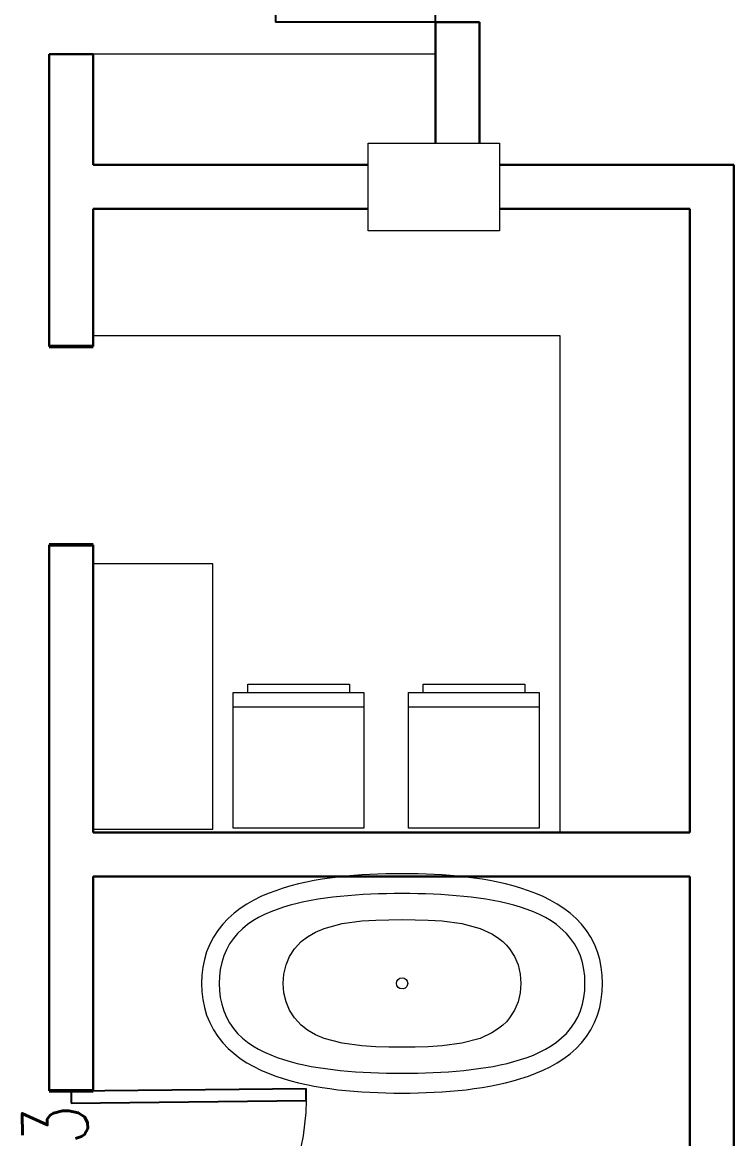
# Model space of a CAD drawing. Header units: inches. Extents: x 675 to 51927, y 19035 to 68555.
# Drawn here: x 14735 to 17981, y 40645 to 45736 of the extents above; entities that cross this region are included whole.
import ezdxf

# ---------------------------------------------------------------- set-up
doc = ezdxf.new("R2010")
doc.units = ezdxf.units.IN
doc.header["$LTSCALE"] = 0.5
doc.header["$MEASUREMENT"] = 0
for name, color, linetype, lineweight in [('00I-FURN', 30, 'Continuous', 9), ('Column', 192, 'Continuous', 13), ('Wall', 113, 'Continuous', 50)]:
    doc.layers.add(name, color=color, linetype=linetype, lineweight=lineweight)
for name, color, linetype in [('Door Double', 220, 'Continuous'), ('DOOR Single', 242, 'Continuous'), ('DOOR_FIRE_TEXT', 7, 'Continuous'), ('WINDOW_TEXT', 7, 'Continuous')]:
    doc.layers.add(name, color=color, linetype=linetype)
doc.styles.add('_TCH_WINDOW', font='SIMPLEX', dxfattribs={"height": 3.5, "bigfont": 'GBCBIG'})

# ---------------------------------------------------------------- blocks, each defined once
blk = doc.blocks.new('$DorLib2D$00000001')
for p, q in [((0.45, 0.975), (0.5, 0.975)), ((0.45, 0), (0.45, 0.975)), ((0.5, 0), (0.5, 0.975)), ((0.5, 0), (0.45, 0))]:
    blk.add_line(p, q)
at = {"lineweight": 13}
blk.add_arc((0.475, 0), 0.975, 91.4693, 180, dxfattribs=at)
blk = doc.blocks.new('$DorLib2D$00000002')
for p, q in [((-0.5, 0), (-0.5, 0.4875)), ((-0.475, 0.4875), (-0.5, 0.4875)), ((-0.475, 0), (-0.475, 0.4875)), ((0.475, 0), (0.475, 0.4875)), ((0.475, 0.4875), (0.5, 0.4875)), ((0.5, 0), (0.5, 0.4875)), ((-0.5, 0), (-0.475, 0)), ((0.5, 0), (0.475, 0))]:
    blk.add_line(p, q)
at = {"lineweight": 13}
for centre, start, end in [((-0.4875, 0), 0, 88.5307), ((0.4875, 0), 91.4693, 180)]:
    blk.add_arc(centre, 0.4875, start, end, dxfattribs=at)

msp = doc.modelspace()

# ---------------------------------------------------------------- linework, layer by layer
at = {"layer": '00I-FURN'}
for p, q in [((16621.4, 45590.4), (15058, 45590.4)), ((15605.4, 43266.9), (15058, 43266.9)), ((15058, 43266.9), (15058, 42056.3)), ((15605.4, 42056.3), (15605.4, 43266.9)), ((15764.2, 42680), (15764.2, 42717.2)), ((16564.2, 42680), (16564.2, 42717.2)), ((15764.2, 42680), (16228.2, 42680)), ((16564.2, 42680), (17028.2, 42680)), ((15058, 42056.3), (15605.4, 42056.3)), ((16248.1, 41845), (16211.6, 41841.7)), ((16284.6, 41847.6), (16248.1, 41845)), ((16321.2, 41849.7), (16284.6, 41847.6)), ((16357.9, 41851.3), (16321.2, 41849.7)), ((16394.6, 41852.4), (16357.9, 41851.3)), ((16431.3, 41853.1), (16394.6, 41852.4)), ((16468.1, 41853.3), (16431.3, 41853.1)), ((16504.8, 41853.1), (16468.1, 41853.3)), ((16541.6, 41852.5), (16504.8, 41853.1)), ((16578.3, 41851.4), (16541.6, 41852.5)), ((16614.9, 41849.8), (16578.3, 41851.4)), ((16651.5, 41847.7), (16614.9, 41849.8)), ((16688.1, 41845), (16651.5, 41847.7)), ((16724.5, 41841.7), (16688.1, 41845)), ((15960.9, 41797.9), (15926.1, 41787.6)), ((15996, 41807), (15960.9, 41797.9)), ((16031.4, 41815), (15996, 41807)), ((16067.1, 41822), (16031.4, 41815)), ((16103, 41828.1), (16067.1, 41822)), ((16139.1, 41833.3), (16103, 41828.1)), ((16175.3, 41837.8), (16139.1, 41833.3)), ((16211.6, 41841.7), (16175.3, 41837.8)), ((16760.9, 41837.8), (16724.5, 41841.7)), ((16797.2, 41833.3), (16760.9, 41837.8)), ((16833.3, 41828), (16797.2, 41833.3)), ((16869.2, 41821.9), (16833.3, 41828)), ((16904.9, 41814.8), (16869.2, 41821.9)), ((16940.3, 41806.8), (16904.9, 41814.8)), ((16975.4, 41797.7), (16940.3, 41806.8)), ((17010.2, 41787.5), (16975.4, 41797.7)), ((15824.1, 41748.8), (15791.6, 41732.8)), ((15857.6, 41763.2), (15824.1, 41748.8)), ((15891.6, 41776.1), (15857.6, 41763.2)), ((15926.1, 41787.6), (15891.6, 41776.1)), ((16118.7, 41742), (16085.5, 41737.1)), ((16152.3, 41746.3), (16118.7, 41742)), ((16186.4, 41750), (16152.3, 41746.3)), ((16220.8, 41753.2), (16186.3, 41750)), ((16255.5, 41755.9), (16220.8, 41753.2)), ((16290.5, 41758.1), (16255.5, 41755.9)), ((16325.7, 41759.8), (16290.5, 41758.1)), ((16361.2, 41761.1), (16325.7, 41759.8)), ((16396.7, 41762), (16361.2, 41761.1)), ((16432.4, 41762.5), (16396.7, 41762)), ((16468.1, 41762.7), (16432.4, 41762.5)), ((16503.8, 41762.5), (16468.1, 41762.7)), ((16539.5, 41762), (16503.8, 41762.5)), ((16575, 41761.1), (16539.5, 41762)), ((16610.5, 41759.8), (16575, 41761.1)), ((16645.7, 41758.1), (16610.5, 41759.8)), ((16680.7, 41755.9), (16645.7, 41758.1)), ((16715.4, 41753.2), (16680.7, 41755.9)), ((16749.8, 41750), (16715.4, 41753.2)), ((16783.8, 41746.3), (16749.8, 41750)), ((16817.4, 41742), (16783.8, 41746.3)), ((16850.6, 41737.1), (16817.4, 41742)), ((17044.5, 41776), (17010.2, 41787.5)), ((17078.3, 41763.2), (17044.5, 41776)), ((17111.5, 41748.9), (17078.3, 41763.2)), ((17144, 41733), (17111.5, 41748.9)), ((15729.9, 41695.4), (15701.3, 41673.7)), ((15760.1, 41715), (15729.9, 41695.4)), ((15791.6, 41732.8), (15760.1, 41715)), ((15927.4, 41700.8), (15897.7, 41690.8)), ((15957.9, 41709.8), (15927.4, 41700.8)), ((15988.9, 41717.9), (15957.9, 41709.8)), ((16020.6, 41725.1), (15988.9, 41717.9)), ((16052.8, 41731.5), (16020.6, 41725.1)), ((16085.5, 41737.1), (16052.8, 41731.5)), ((16883.3, 41731.5), (16850.6, 41737.1)), ((16915.5, 41725.1), (16883.3, 41731.5)), ((16947.1, 41717.9), (16915.5, 41725.1)), ((16978.2, 41709.8), (16947.1, 41717.9)), ((17008.8, 41700.9), (16978.2, 41709.8)), ((17038.7, 41690.9), (17008.8, 41700.9)), ((17067.8, 41679.8), (17038.7, 41690.9)), ((17175.5, 41715.3), (17144, 41733)), ((17205.8, 41695.6), (17175.5, 41715.3)), ((17234.8, 41673.8), (17205.8, 41695.6)), ((15674.5, 41649.8), (15649.7, 41623.7)), ((15701.3, 41673.7), (15674.5, 41649.8)), ((15813.5, 41653.6), (15787.4, 41638.2)), ((15840.6, 41667.3), (15813.5, 41653.6)), ((15868.7, 41679.7), (15840.6, 41667.3)), ((15897.7, 41690.8), (15868.7, 41679.7)), ((16285.2, 41638), (16348.6, 41642.1)), ((16348.6, 41642.1), (16408.3, 41643.8)), ((16408.3, 41643.8), (16468.1, 41644.2)), ((16468.1, 41644.2), (16527.9, 41643.8)), ((16527.9, 41643.8), (16587.6, 41642)), ((16587.6, 41642), (16650.9, 41638)), ((17096, 41667.4), (17067.8, 41679.8)), ((17123.2, 41653.6), (17096, 41667.4)), ((17149.1, 41638.3), (17123.2, 41653.6)), ((17261.9, 41649.8), (17234.8, 41673.8)), ((17286.8, 41623.6), (17261.9, 41649.8)), ((15627.2, 41595.1), (15607.3, 41564.5)), ((15649.7, 41623.7), (15627.2, 41595.1)), ((15739.4, 41602.4), (15717.9, 41581.5)), ((15762.6, 41621.2), (15739.4, 41602.4)), ((15787.4, 41638.2), (15762.6, 41621.2)), ((16073.6, 41587.4), (16112.4, 41604)), ((16112.4, 41604), (16195.2, 41626.2)), ((16195.2, 41626.2), (16285.2, 41638)), ((16650.9, 41638), (16741.1, 41626.3)), ((16741.1, 41626.3), (16823.8, 41604)), ((16823.8, 41604), (16878.5, 41578.7)), ((17173.6, 41621.2), (17149.1, 41638.3)), ((17218, 41581.5), (17173.6, 41621.2)), ((17309.3, 41595), (17286.8, 41623.6)), ((17329.1, 41564.4), (17309.3, 41595)), ((15607.3, 41564.5), (15590.3, 41532)), ((15698.4, 41558.5), (15681.1, 41533.6)), ((15717.9, 41581.5), (15698.4, 41558.5)), ((15992.2, 41527.7), (16008.5, 41543.8)), ((16008.5, 41543.8), (16037.1, 41566.2)), ((16037.1, 41566.2), (16073.6, 41587.4)), ((16878.5, 41578.7), (16903.9, 41562.5)), ((16903.9, 41562.5), (16927.6, 41543.7)), ((16927.6, 41543.7), (16944, 41527.8)), ((17237.5, 41558.5), (17218, 41581.5)), ((17254.8, 41533.5), (17237.5, 41558.5)), ((17346, 41532), (17329.1, 41564.4)), ((15576.5, 41498), (15566.2, 41462.9)), ((15590.3, 41532), (15576.5, 41498)), ((15666.3, 41506.8), (15654.2, 41478.4)), ((15681.1, 41533.6), (15666.3, 41506.8)), ((15955.1, 41475.3), (15977.4, 41510.2)), ((15977.4, 41510.2), (15992.2, 41527.7)), ((16944, 41527.8), (16958.8, 41510.3)), ((16958.8, 41510.3), (16981.1, 41475.4)), ((17269.7, 41506.8), (17254.8, 41533.5)), ((17281.9, 41478.4), (17269.7, 41506.8)), ((17359.6, 41498), (17346, 41532)), ((17369.9, 41462.8), (17359.6, 41498)), ((15566.2, 41462.9), (15559.1, 41426.8)), ((15645, 41448.4), (15638.5, 41417.3)), ((15654.2, 41478.4), (15645, 41448.4)), ((15928.9, 41395.8), (15938.9, 41437.3)), ((15938.9, 41437.3), (15955.1, 41475.3)), ((16981.1, 41475.4), (16997.3, 41437.3)), ((16997.3, 41437.3), (17007.3, 41395.8)), ((17291.2, 41448.5), (17281.9, 41478.4)), ((17297.7, 41417.4), (17291.2, 41448.5)), ((17377, 41426.7), (17369.9, 41462.8)), ((15555, 41390.2), (15553.7, 41353.3)), ((15559.1, 41426.8), (15555, 41390.2)), ((15634.8, 41385.5), (15633.5, 41353.3)), ((15638.5, 41417.3), (15634.8, 41385.5)), ((15925.6, 41353.3), (15928.9, 41395.8)), ((17007.3, 41395.8), (17010.6, 41353.3)), ((17301.4, 41385.6), (17297.7, 41417.4)), ((17302.6, 41353.3), (17301.4, 41385.6)), ((17381.1, 41390.1), (17377, 41426.7)), ((17382.5, 41353.3), (17381.1, 41390.1)), ((15553.7, 41353.3), (15555, 41316.4)), ((15633.5, 41353.3), (15634.8, 41321.1)), ((15928.9, 41310.8), (15925.6, 41353.3)), ((16442.1, 41353.3), (16444.1, 41363.2)), ((16444.1, 41343.3), (16442.1, 41353.3)), ((16444, 41363.2), (16449.7, 41371.7)), ((16449.7, 41334.9), (16444.1, 41343.3)), ((16449.7, 41371.7), (16458.1, 41377.3)), ((16458.1, 41329.3), (16449.7, 41334.9)), ((16458.1, 41377.3), (16468.1, 41379.3)), ((16468.1, 41379.3), (16478, 41377.3)), ((16478, 41377.3), (16486.5, 41371.7)), ((16489.7, 41338.8), (16482.5, 41331.7)), ((16486.5, 41371.7), (16492.1, 41363.2)), ((16494.1, 41353.3), (16489.7, 41338.8)), ((16492.1, 41363.2), (16494.1, 41353.3)), ((17010.6, 41353.3), (17007.3, 41310.8)), ((17301.4, 41321), (17302.6, 41353.3)), ((17381.1, 41316.5), (17382.5, 41353.3)), ((15555, 41316.4), (15559.1, 41279.7)), ((15634.8, 41321.1), (15638.5, 41289.2)), ((15638.5, 41289.2), (15645, 41258.1)), ((15938.9, 41269.3), (15928.9, 41310.8)), ((16473.2, 41327.8), (16458.1, 41329.3)), ((16482.5, 41331.7), (16473.2, 41327.8)), ((17007.3, 41310.8), (16997.3, 41269.3)), ((17291.2, 41258.1), (17297.7, 41289.1)), ((17297.7, 41289.1), (17301.4, 41321)), ((17377, 41279.9), (17381.1, 41316.5)), ((15559.1, 41279.7), (15566.2, 41243.7)), ((15566.2, 41243.7), (15576.5, 41208.6)), ((15645, 41258.1), (15654.2, 41228.2)), ((15955.1, 41231.2), (15938.9, 41269.3)), ((16997.3, 41269.3), (16981.1, 41231.1)), ((17281.9, 41228.2), (17291.2, 41258.1)), ((17359.6, 41208.6), (17369.9, 41243.8)), ((17369.9, 41243.8), (17377, 41279.9)), ((15576.5, 41208.6), (15590.3, 41174.6)), ((15654.2, 41228.2), (15666.3, 41199.7)), ((15666.3, 41199.7), (15681.1, 41173)), ((15977.4, 41196.4), (15955.1, 41231.2)), ((15992.2, 41178.9), (15977.4, 41196.4)), ((16958.8, 41196.2), (16944, 41178.8)), ((16981.1, 41231.1), (16958.8, 41196.2)), ((17254.8, 41173), (17269.7, 41199.8)), ((17269.7, 41199.8), (17281.9, 41228.2)), ((17346, 41174.6), (17359.6, 41208.6)), ((15590.3, 41174.6), (15607.3, 41142.1)), ((15607.3, 41142.1), (15627.2, 41111.4)), ((15681.1, 41173), (15698.4, 41148)), ((15698.4, 41148), (15717.9, 41125.1)), ((16008.5, 41162.8), (15992.2, 41178.9)), ((16037.1, 41140.3), (16008.5, 41162.8)), ((16073.6, 41119.1), (16037.1, 41140.3)), ((16903.9, 41144.1), (16878.5, 41127.9)), ((16927.6, 41162.8), (16903.9, 41144.1)), ((16944, 41178.8), (16927.6, 41162.8)), ((17218, 41125.1), (17237.5, 41148.1)), ((17237.5, 41148.1), (17254.8, 41173)), ((17309.3, 41111.5), (17329.1, 41142.2)), ((17329.1, 41142.2), (17346, 41174.6)), ((15627.2, 41111.4), (15649.7, 41082.9)), ((15649.7, 41082.9), (15674.5, 41056.7)), ((15717.9, 41125.1), (15739.4, 41104.2)), ((15739.4, 41104.2), (15762.6, 41085.3)), ((15762.6, 41085.3), (15787.4, 41068.3)), ((16112.4, 41102.6), (16073.6, 41119.1)), ((16195.2, 41080.4), (16112.4, 41102.6)), ((16285.2, 41068.6), (16195.2, 41080.4)), ((16741.1, 41080.3), (16650.9, 41068.6)), ((16823.8, 41102.5), (16741.1, 41080.3)), ((16878.5, 41127.9), (16823.8, 41102.5)), ((17149.1, 41068.3), (17173.6, 41085.3)), ((17173.6, 41085.3), (17218, 41125.1)), ((17261.9, 41056.8), (17286.8, 41083)), ((17286.8, 41083), (17309.3, 41111.5)), ((15674.5, 41056.7), (15701.3, 41032.9)), ((15701.3, 41032.9), (15729.9, 41011.2)), ((15787.4, 41068.3), (15813.5, 41053)), ((15813.5, 41053), (15840.6, 41039.2)), ((15840.6, 41039.2), (15868.7, 41026.9)), ((16348.6, 41064.5), (16285.2, 41068.6)), ((16408.3, 41062.8), (16348.6, 41064.5)), ((16468.1, 41062.3), (16408.3, 41062.8)), ((16527.9, 41062.8), (16468.1, 41062.3)), ((16587.6, 41064.6), (16527.9, 41062.8)), ((16650.9, 41068.6), (16587.6, 41064.6)), ((17067.8, 41026.8), (17096, 41039.2)), ((17096, 41039.2), (17123.2, 41053)), ((17123.2, 41053), (17149.1, 41068.3)), ((17205.8, 41011), (17234.8, 41032.8)), ((17234.8, 41032.8), (17261.9, 41056.8)), ((15729.9, 41011.2), (15760.1, 40991.5)), ((15760.1, 40991.5), (15791.6, 40973.8)), ((15868.7, 41026.9), (15897.7, 41015.7)), ((15897.7, 41015.7), (15927.4, 41005.8)), ((15927.4, 41005.8), (15957.9, 40996.8)), ((15957.9, 40996.8), (15988.9, 40988.7)), ((15988.9, 40988.7), (16020.6, 40981.5)), ((16020.6, 40981.5), (16052.8, 40975.1)), ((16883.3, 40975.1), (16915.5, 40981.5)), ((16915.5, 40981.5), (16947.1, 40988.7)), ((16947.1, 40988.7), (16978.2, 40996.7)), ((16978.2, 40996.7), (17008.8, 41005.7)), ((17008.8, 41005.7), (17038.7, 41015.7)), ((17038.7, 41015.7), (17067.8, 41026.8)), ((17144, 40973.6), (17175.5, 40991.3)), ((17175.5, 40991.3), (17205.8, 41011)), ((15791.6, 40973.8), (15824.1, 40957.8)), ((15824.1, 40957.8), (15857.6, 40943.4)), ((15857.6, 40943.4), (15891.6, 40930.5)), ((15891.6, 40930.5), (15926.1, 40919)), ((16052.8, 40975.1), (16085.5, 40969.5)), ((16085.5, 40969.5), (16118.7, 40964.5)), ((16118.7, 40964.5), (16152.3, 40960.2)), ((16152.3, 40960.2), (16186.4, 40956.5)), ((16186.4, 40956.5), (16220.8, 40953.4)), ((16220.8, 40953.4), (16255.5, 40950.7)), ((16255.5, 40950.7), (16290.5, 40948.5)), ((16290.5, 40948.5), (16325.7, 40946.8)), ((16325.7, 40946.8), (16361.2, 40945.5)), ((16361.2, 40945.5), (16396.7, 40944.6)), ((16396.7, 40944.6), (16432.4, 40944.1)), ((16432.4, 40944.1), (16468.1, 40943.9)), ((16468.1, 40943.9), (16503.8, 40944.1)), ((16503.8, 40944.1), (16539.5, 40944.6)), ((16539.5, 40944.6), (16575, 40945.5)), ((16575, 40945.5), (16610.5, 40946.8)), ((16610.5, 40946.8), (16645.7, 40948.5)), ((16645.7, 40948.5), (16680.7, 40950.7)), ((16680.7, 40950.7), (16715.4, 40953.4)), ((16715.4, 40953.4), (16749.8, 40956.5)), ((16749.8, 40956.5), (16783.8, 40960.2)), ((16783.8, 40960.2), (16817.4, 40964.5)), ((16817.4, 40964.5), (16850.6, 40969.5)), ((16850.6, 40969.5), (16883.3, 40975.1)), ((17010.2, 40919.1), (17044.5, 40930.5)), ((17044.5, 40930.5), (17078.3, 40943.3)), ((17078.3, 40943.3), (17111.5, 40957.6)), ((17111.5, 40957.6), (17144, 40973.6)), ((15926.1, 40919), (15960.9, 40908.7)), ((15960.9, 40908.7), (15996, 40899.6)), ((15996, 40899.6), (16031.4, 40891.6)), ((16031.4, 40891.6), (16067.1, 40884.6)), ((16067.1, 40884.6), (16103, 40878.5)), ((16103, 40878.5), (16139.1, 40873.3)), ((16797.2, 40873.3), (16833.3, 40878.6)), ((16833.3, 40878.6), (16869.2, 40884.7)), ((16869.2, 40884.7), (16904.9, 40891.7)), ((16904.9, 40891.7), (16940.3, 40899.8)), ((16940.3, 40899.8), (16975.4, 40908.8)), ((16975.4, 40908.8), (17010.2, 40919.1)), ((16139.1, 40873.3), (16175.3, 40868.7)), ((16175.3, 40868.7), (16211.6, 40864.9)), ((16211.6, 40864.9), (16248.1, 40861.6)), ((16248.1, 40861.6), (16284.6, 40858.9)), ((16284.6, 40858.9), (16321.2, 40856.8)), ((16321.2, 40856.8), (16357.9, 40855.2)), ((16357.9, 40855.2), (16394.6, 40854.1)), ((16394.6, 40854.1), (16431.3, 40853.5)), ((16431.3, 40853.5), (16468.1, 40853.3)), ((16468.1, 40853.3), (16504.8, 40853.5)), ((16504.8, 40853.5), (16541.6, 40854.1)), ((16541.6, 40854.1), (16578.3, 40855.2)), ((16578.3, 40855.2), (16614.9, 40856.8)), ((16614.9, 40856.8), (16651.5, 40858.9)), ((16651.5, 40858.9), (16688.1, 40861.6)), ((16688.1, 40861.6), (16724.5, 40864.8)), ((16724.5, 40864.8), (16760.9, 40868.7)), ((16760.9, 40868.7), (16797.2, 40873.3))]:
    msp.add_line(p, q, dxfattribs=at)
at = {"layer": '00I-FURN', "lineweight": 20}
for p, q in [((15058, 44308.4), (17187.4, 44308.4)), ((17187.4, 44308.4), (17187.4, 42041.3)), ((17187.4, 42041.3), (17758.9, 42041.3))]:
    msp.add_line(p, q, dxfattribs=at)
at = {"layer": '00I-FURN', "flags": 128}
for points in [[(15764.2, 42717.2), (16228.2, 42717.2), (16228.2, 42680), (16294.4, 42680), (16294.4, 42060.5), (15697.9, 42060.5), (15697.9, 42614.8), (16294.4, 42614.8)], [(16564.2, 42717.2), (17028.2, 42717.2), (17028.2, 42680), (17094.4, 42680), (17094.4, 42060.5), (16497.9, 42060.5), (16497.9, 42614.8), (17094.4, 42614.8)], [(15697.9, 42614.8), (15697.9, 42680), (15764.2, 42680)], [(16497.9, 42614.8), (16497.9, 42680), (16564.2, 42680)]]:
    msp.add_lwpolyline(points, dxfattribs=at)
at = {"layer": 'Column'}
for p, q in [((16313.4, 44785.4), (16313.4, 45185.4)), ((16313.4, 45185.4), (16913.4, 45185.4)), ((16913.4, 45185.4), (16913.4, 44785.4)), ((16913.4, 44785.4), (16313.4, 44785.4))]:
    msp.add_line(p, q, dxfattribs=at)
at = {"layer": 'Wall', "lineweight": 30}
for p, q in [((16821.4, 45735.7), (16621.4, 45735.7)), ((16621.4, 45735.7), (16621.4, 45185.4)), ((16821.4, 45185.4), (16821.4, 45735.7)), ((14858, 45591.3), (14858, 44257)), ((15058, 45591.3), (14858, 45591.3)), ((15058, 45085.4), (15058, 45591.3)), ((16313.4, 45085.4), (15058, 45085.4)), ((17981.4, 45085.4), (16913.4, 45085.4)), ((17981.4, 36691.3), (17981.4, 45085.4)), ((15058, 44885.4), (16313.4, 44885.4)), ((15058, 44257), (15058, 44885.4)), ((16913.4, 44885.4), (17781.4, 44885.4)), ((17781.4, 44885.4), (17781.4, 42041.3)), ((14858, 43353.8), (14858, 40862.9)), ((15058, 43353.8), (15058, 42041.3)), ((17781.4, 42041.3), (15058, 42041.3)), ((17781.4, 41841.3), (15058, 41841.3)), ((15058, 41841.3), (15058, 40862.9)), ((17781.4, 41841.3), (17781.4, 39045.4))]:
    msp.add_line(p, q, dxfattribs=at)
at = {"layer": 'Wall'}
for p, q in [((15058, 44257), (14858, 44257)), ((15058, 43353.8), (14858, 43353.8)), ((14858, 40862.9), (15058, 40862.9))]:
    msp.add_line(p, q, dxfattribs=at)

# ---------------------------------------------------------------- block references
at = {"layer": 'Door Double'}
ref = msp.add_blockref('$DorLib2D$00000002', (16621.4, 46485.7), dxfattribs=dict(at, xscale=1500, yscale=1500, zscale=200, rotation=90.00000000000001))
ref.add_attrib('A', 'FMB1523', (17066.9, 45820.7), dxfattribs={"layer": 'DOOR_FIRE_TEXT', "ltscale": 20, "height": 297.5, "rotation": 90, "style": '_TCH_WINDOW', "width": 0.705882})
at = {"layer": 'DOOR Single'}
ref = msp.add_blockref('$DorLib2D$00000001', (14963.8, 40312.9), dxfattribs=dict(at, xscale=1100, yscale=-1100, zscale=-1100, rotation=90.60340410522903))
ref.add_attrib('A', 'M1123', (15042.3, 39863.7), dxfattribs={"layer": 'WINDOW_TEXT', "ltscale": 20, "height": 297.5, "rotation": 90.6034, "style": '_TCH_WINDOW', "width": 0.705882})

doc.saveas('drawing.dxf')
